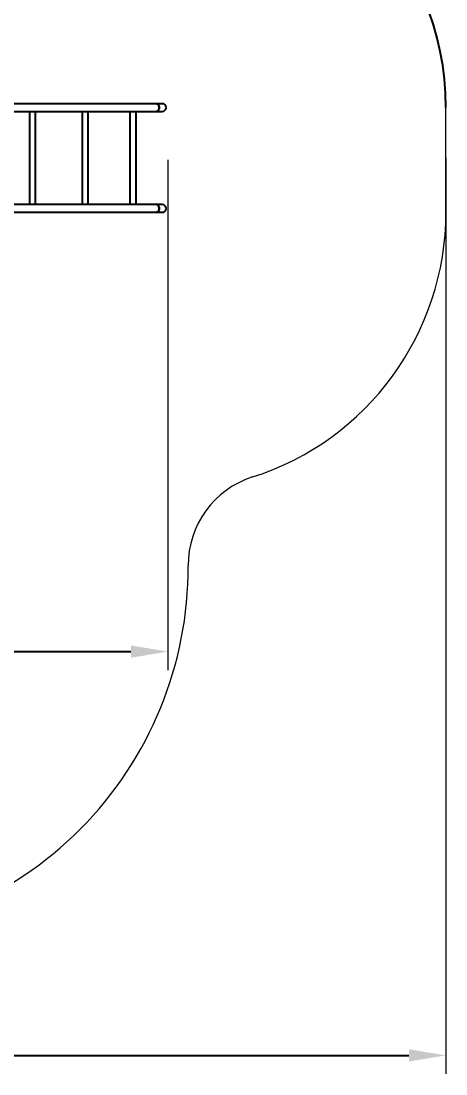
# Model space of a CAD drawing. Header units: millimetres. Extents: x -4720 to 4364, y -4819 to 4363.
# Drawn here: x 2071 to 4364, y -4819 to 865 of the extents above; entities that cross this region are included whole.
import ezdxf

# ---------------------------------------------------------------- set-up
doc = ezdxf.new("R2010")
doc.units = ezdxf.units.MM
for name, color, linetype in [('DIKOM_ЗОНА', 80, 'Continuous'), ('DIKOM_ОБЪЕКТ', 7, 'Continuous'), ('DIKOM_РАЗМЕР_ЗОНА', 7, 'Continuous'), ('DIKOM_РАЗМЕР_ОБЪЕКТА', 7, 'Continuous')]:
    doc.layers.add(name, color=color, linetype=linetype)
doc.styles.add('style1', font='arial.ttf', dxfattribs={"width": 0.8})
doc.dimstyles.new('1-50', dxfattribs={"dimtxt": 300, "dimasz": 200, "dimexe": 100, "dimexo": 0, "dimgap": 100, "dimtad": 1, "dimdec": 0, "dimtxsty": 'style1', "dimcen": 0, "dimclrd": 7, "dimclre": 7, "dimadec": 1, "dimazin": 2, "dimtfac": 1, "dimtdec": 0, "dimtmove": 0, "dimatfit": 3, "dimfxl": 0, "dimlwd": 25, "dimlwe": 18, "dimarcsym": 0})

# ---------------------------------------------------------------- blocks, each defined once
blk = doc.blocks.new('*D9')
at = {"layer": 'Defpoints', "color": 0, "transparency": 16777216}
for p in [(-2136.5, 115.2), (2863.5, 115.2), (2863.5, -2539.2)]:
    blk.add_point(p, dxfattribs=at)
at = {"layer": 'DIKOM_РАЗМЕР_ОБЪЕКТА', "color": 7, "lineweight": 18, "transparency": 16777216}
for p, q in [((-2136.5, 115.2), (-2136.5, -2639.2)), ((2863.5, 115.2), (2863.5, -2639.2))]:
    blk.add_line(p, q, dxfattribs=at)
at = {"layer": 'DIKOM_РАЗМЕР_ОБЪЕКТА', "color": 7, "lineweight": 25, "transparency": 16777216}
blk.add_line((-1936.5, -2539.2), (2663.5, -2539.2), dxfattribs=at)
at = {"layer": 'DIKOM_РАЗМЕР_ОБЪЕКТА', "color": 7, "transparency": 16777216}
for points in [[(-1936.5, -2505.9), (-1936.5, -2572.6), (-2136.5, -2539.2)], [(2663.5, -2505.9), (2663.5, -2572.6), (2863.5, -2539.2)]]:
    blk.add_solid(points, dxfattribs=at)
at = {"layer": 'DIKOM_РАЗМЕР_ОБЪЕКТА', "color": 0, "transparency": 16777216, "insert": (363.5, -2286.1), "char_height": 300, "attachment_point": 5, "style": 'style1'}
blk.add_mtext('{\\fArial|b0|i0|c204|p34;5000}', dxfattribs=at)
blk = doc.blocks.new('*D11')
at = {"layer": 'Defpoints', "color": 0, "transparency": 16777216}
for p in [(-3636.5, 115.2), (4363.5, 125.3), (4363.5, -4719.3)]:
    blk.add_point(p, dxfattribs=at)
at = {"layer": 'DIKOM_РАЗМЕР_ЗОНА', "color": 7, "lineweight": 18, "transparency": 16777216}
for p, q in [((-3636.5, 115.2), (-3636.5, -4819.3)), ((4363.5, 125.3), (4363.5, -4819.3))]:
    blk.add_line(p, q, dxfattribs=at)
at = {"layer": 'DIKOM_РАЗМЕР_ЗОНА', "color": 7, "lineweight": 25, "transparency": 16777216}
blk.add_line((-3436.5, -4719.3), (4163.5, -4719.3), dxfattribs=at)
at = {"layer": 'DIKOM_РАЗМЕР_ЗОНА', "color": 7, "transparency": 16777216}
for points in [[(-3436.5, -4685.9), (-3436.5, -4752.6), (-3636.5, -4719.3)], [(4163.5, -4685.9), (4163.5, -4752.6), (4363.5, -4719.3)]]:
    blk.add_solid(points, dxfattribs=at)
at = {"layer": 'DIKOM_РАЗМЕР_ЗОНА', "color": 0, "transparency": 16777216, "insert": (363.5, -4466.1), "char_height": 300, "attachment_point": 5, "style": 'style1'}
blk.add_mtext('8000', dxfattribs=at)

msp = doc.modelspace()

# ---------------------------------------------------------------- linework, layer by layer
at = {"layer": 'DIKOM_ЗОНА', "color": 3, "lineweight": 15}
msp.add_line((4363.5, -167.9), (4363.5, 397.5), dxfattribs=at)
msp.add_lwpolyline([(-2082.6, -1500), (-1775.7, -1500, -0.414214), (-1275.7, -2000), (-1275.7, -2587.1, 0.414214), (224.3, -4087.1), (972.3, -4087.1, 0.415865), (2972.2, -2075.9)], format="xyb", dxfattribs=at)
at = {"layer": 'DIKOM_ЗОНА', "color": 3}
msp.add_arc((2863.5, 397.5), 1500, 0, 90, dxfattribs=at)
at = {"layer": 'DIKOM_ЗОНА', "color": 3, "lineweight": 15}
for centre, radius, start, end in [((2863.5, -167.9), 1500, 287.7196, 360), ((3472.2, -2073), 500, 107.7196, 180.3228)]:
    msp.add_arc(centre, radius, start, end, dxfattribs=at)
at = {"layer": 'DIKOM_ОБЪЕКТ'}
for p, q in [((2801.6, 418.5), (1904.7, 418.5)), ((2832.4, 418.5), (2801.6, 418.5)), ((1920.6, 376.5), (2149.3, 376.5)), ((2115.6, 376.5), (2115.6, -125.9)), ((2149.3, 376.5), (2433.7, 376.5)), ((2149.3, -125.9), (2149.3, 376.5)), ((2400, 376.5), (2400, -125.9)), ((2433.7, 376.5), (2691.4, 376.5)), ((2433.7, -125.9), (2433.7, 376.5)), ((2657.7, 376.5), (2657.7, -125.9)), ((2691.4, 376.5), (2801.6, 376.5)), ((2691.4, -125.9), (2691.4, 376.5)), ((2801.6, 376.5), (2832.4, 376.5)), ((1912.3, -167.9), (2801.6, -167.9)), ((2149.3, -125.9), (1940.8, -125.9)), ((2433.7, -125.9), (2149.3, -125.9)), ((2691.4, -125.9), (2433.7, -125.9)), ((2801.6, -125.9), (2691.4, -125.9)), ((2832.4, -125.9), (2801.6, -125.9)), ((2801.6, -167.9), (2832.4, -167.9))]:
    msp.add_line(p, q, dxfattribs=at)
at = {"layer": 'DIKOM_ОБЪЕКТ', "flags": 128}
for points in [[(2801.6, 376.5), (2803.5, 376.7), (2805.4, 377.3), (2807.2, 378.1), (2808.9, 379.4), (2810.5, 380.9), (2811.9, 382.7), (2813.2, 384.8), (2814.2, 387), (2815, 389.5), (2815.7, 392.1), (2816, 394.8), (2816.2, 397.5), (2816, 400.3), (2815.7, 403), (2815, 405.6), (2814.2, 408), (2813.2, 410.3), (2811.9, 412.4), (2810.5, 414.2), (2808.9, 415.7), (2807.2, 416.9), (2805.4, 417.8), (2803.5, 418.4), (2801.6, 418.5)], [(2801.6, 418.5), (2803.5, 418.4), (2805.4, 417.8), (2807.2, 416.9), (2808.9, 415.7), (2810.5, 414.2), (2811.9, 412.4), (2813.2, 410.3), (2814.2, 408), (2815, 405.6), (2815.7, 403), (2816, 400.3), (2816.2, 397.5)], [(2816.2, 397.5), (2816, 394.8), (2815.7, 392.1), (2815, 389.5), (2814.2, 387), (2813.2, 384.8), (2811.9, 382.7), (2810.5, 380.9), (2808.9, 379.4), (2807.2, 378.1), (2805.4, 377.3), (2803.5, 376.7), (2801.6, 376.5)], [(2801.6, -167.9), (2803.5, -167.7), (2805.4, -167.2), (2807.2, -166.3), (2808.9, -165.1), (2810.5, -163.6), (2811.9, -161.8), (2813.2, -159.7), (2814.2, -157.4), (2815, -155), (2815.7, -152.4), (2816, -149.7), (2816.2, -146.9), (2816, -144.2), (2815.7, -141.5), (2815, -138.9), (2814.2, -136.4), (2813.2, -134.1), (2811.9, -132.1), (2810.5, -130.3), (2808.9, -128.7), (2807.2, -127.5), (2805.4, -126.6), (2803.5, -126.1), (2801.6, -125.9)], [(2801.6, -125.9), (2803.5, -126.1), (2805.4, -126.6), (2807.2, -127.5), (2808.9, -128.7), (2810.5, -130.3), (2811.9, -132.1), (2813.2, -134.1), (2814.2, -136.4), (2815, -138.9), (2815.7, -141.5), (2816, -144.2), (2816.2, -146.9)], [(2816.2, -146.9), (2816, -149.7), (2815.7, -152.4), (2815, -155), (2814.2, -157.4), (2813.2, -159.7), (2811.9, -161.8), (2810.5, -163.6), (2808.9, -165.1), (2807.2, -166.3), (2805.4, -167.2), (2803.5, -167.7), (2801.6, -167.9)]]:
    msp.add_lwpolyline(points, dxfattribs=at)
at = {"layer": 'DIKOM_ОБЪЕКТ'}
for centre, start, end in [((2832.4, 397.5), 270, 90), ((2832.4, 397.5), 0, 90), ((2832.4, 397.5), 270, 0), ((2832.4, -146.9), 270, 90), ((2832.4, -146.9), 0, 90), ((2832.4, -146.9), 270, 0)]:
    msp.add_arc(centre, 21, start, end, dxfattribs=at)

# ---------------------------------------------------------------- dimensions: what is measured, and where the dimension line sits
at = {"layer": 'DIKOM_РАЗМЕР_ЗОНА'}
dim = msp.add_linear_dim(base=(4363.5, -4719.3), p1=(-3636.5, 115.2), p2=(4363.5, 125.3), dimstyle='1-50', dxfattribs=at)
dim.commit()
dim.dimension.update_dxf_attribs({"geometry": '*D11', "text_midpoint": (363.5, -4719.3), "dimtype": 160})
at = {"layer": 'DIKOM_РАЗМЕР_ОБЪЕКТА'}
dim = msp.add_linear_dim(base=(2863.5, -2539.2), p1=(-2136.5, 115.2), p2=(2863.5, 115.2), text='{\\fArial|b0|i0|c204|p34;<>}', dimstyle='1-50', dxfattribs=at)
dim.commit()
dim.dimension.update_dxf_attribs({"geometry": '*D9', "text_midpoint": (363.5, -2539.2), "dimtype": 160})

doc.saveas('drawing.dxf')
